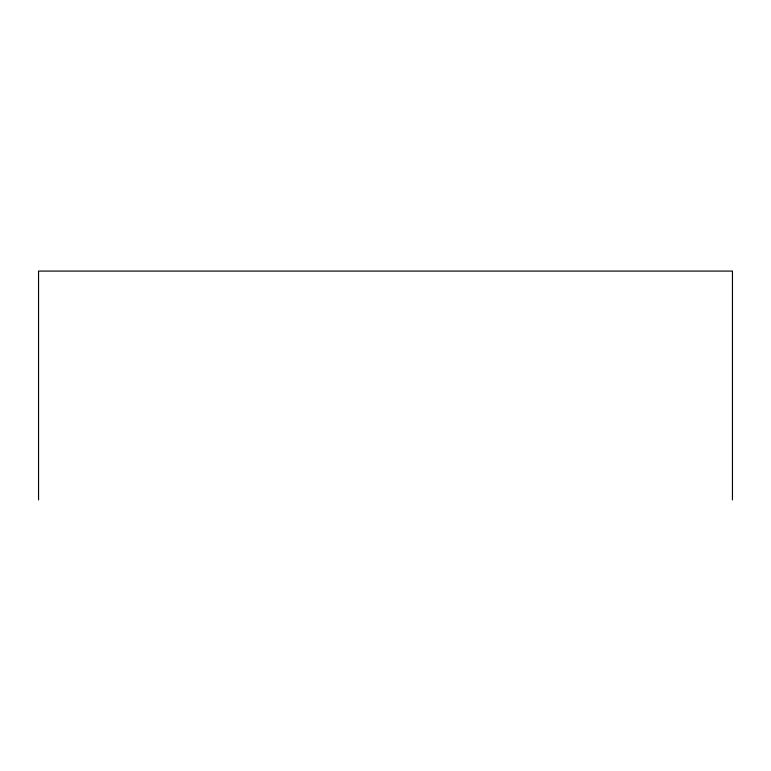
<?xml version="1.0" encoding="UTF-8"?>
<svg xmlns="http://www.w3.org/2000/svg" width="771" height="771" viewBox="0 0 771 771"><rect width="100%" height="100%" fill="white"/><g stroke="black" fill="none" stroke-linecap="round" stroke-linejoin="round"><path stroke-width="1.16" d="M732.45 499.916L732.45 271.084L38.55 271.084L38.55 499.916"/></g></svg>
